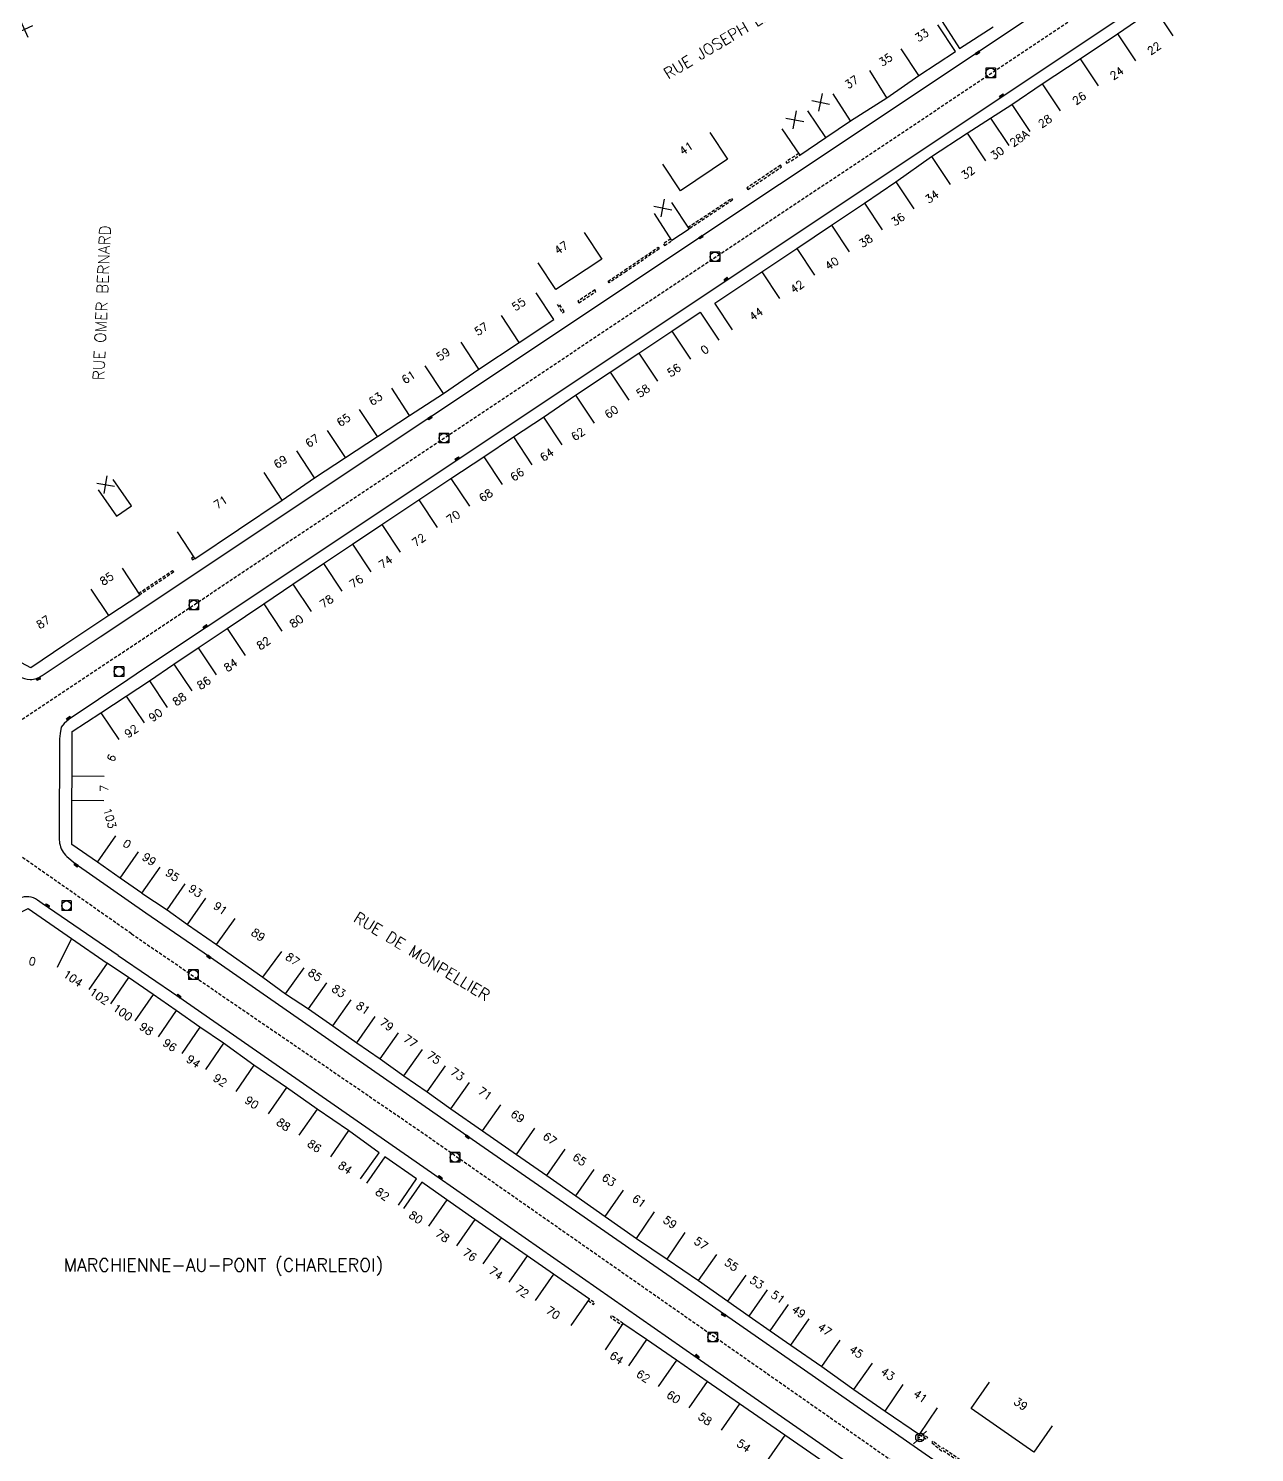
# Model space of a CAD drawing. Header units: millimetres. Extents: x 151000 to 152000, y 121000 to 122001.
# Drawn here: x 151622.2 to 151813.6, y 121208.6 to 121431 of the extents above; entities that cross this region are included whole.
import ezdxf
from ezdxf.enums import TextEntityAlignment as Align

# ---------------------------------------------------------------- set-up
doc = ezdxf.new("R2010")
doc.units = ezdxf.units.MM
doc.linetypes.add('DASHED', pattern=[0.75, 0.5, -0.25])
doc.layers.get('0').update_dxf_attribs({"linetype": 'CONTINUOUS'})
for name, color, linetype in [('W0001', 6, 'DASHED'), ('W0008', 7, 'CONTINUOUS'), ('W0100', 7, 'CONTINUOUS'), ('W0112', 1, 'DASHED'), ('W0400', 7, 'CONTINUOUS'), ('W0420', 7, 'CONTINUOUS'), ('W0471', 7, 'CONTINUOUS'), ('W0980', 7, 'CONTINUOUS'), ('W0984', 7, 'CONTINUOUS'), ('W0989', 7, 'CONTINUOUS'), ('W0991', 7, 'CONTINUOUS'), ('W1102', 7, 'CONTINUOUS')]:
    doc.layers.add(name, color=color, linetype=linetype)
doc.styles.get("Standard").update_dxf_attribs({"font": 'romans.shx', "width": 0.85})

# ---------------------------------------------------------------- blocks, each defined once
blk = doc.blocks.new('T471')
for p, q in [((-0.333334, 0.333334), (-0.333334, -0.333334)), ((-0.333334, 0.333334), (0.333334, 0.333334)), ((-0.333334, 0), (0, 0)), ((0.500001, 0.500001), (1.000002, 1.000002)), ((-0.500001, -0.500001), (-1.000002, -1.000002)), ((-0.333334, -0.333334), (0.333334, -0.333334))]:
    blk.add_line(p, q)
blk.add_ellipse((0, 0), major_axis=(0.471405, 0.471405), ratio=1, start_param=5.4977871438, end_param=11.780972451)
blk = doc.blocks.new('T420')
for p, q in [((0.75, 0.75), (-0.75, 0.75)), ((-0.75, 0.75), (-0.75, -0.75)), ((0.75, 0.75), (0.75, -0.75)), ((0.75, -0.75), (-0.75, -0.75))]:
    blk.add_line(p, q)
blk.add_ellipse((0, 0), major_axis=(-0.53, 0.53), ratio=1, start_param=3.926991, end_param=10.210176)
blk = doc.blocks.new('T400')
for p, q in [((-0.15, 0.3), (0.15, 0.3)), ((-0.15, -0.25), (-0.15, 0.3)), ((-0.15, 0.15), (0.15, 0.15)), ((-0.15, 0), (0.15, 0)), ((0.15, 0.3), (0.15, -0.25)), ((-0.15, -0.15), (0.15, -0.15)), ((-0.15, -0.25), (-0.15, -0.3)), ((-0.15, -0.3), (0.15, -0.3)), ((0.15, -0.3), (0.15, -0.25))]:
    blk.add_line(p, q)
blk = doc.blocks.new('t991o')
at = {"color": 0, "linetype": 'Continuous'}
for p, q in [((-1, 1), (1, -1)), ((-1, -1), (1, 1))]:
    blk.add_line(p, q, dxfattribs=at)

msp = doc.modelspace()

# ---------------------------------------------------------------- linework, layer by layer
at = {"layer": 'W0001'}
for p, q in [((151858.75, 121481.42), (151619.01, 121321.59)), ((151638.26, 121289.62), (151618.86, 121303.19))]:
    msp.add_line(p, q, dxfattribs=at)
at = {"layer": 'W0001', "flags": 128}
msp.add_lwpolyline([(151638.26, 121289.62), (151683.01, 121259.03), (151777.83, 121192.78), (151853.21, 121140.23), (151872.77, 121127.08)], dxfattribs=at)
at = {"layer": 'W0008'}
for points in [[(151614.39, 121432.61), (151614.12, 121430.35), (151613.98, 121428.02), (151613.59, 121419.24), (151612.13, 121381.08), (151610.44, 121337.45), (151610.44, 121336.34, 0.202145), (151611.13, 121335.16), (151611.95, 121334.69), (151620.71, 121329.86, 0.129269), (151622.45, 121329.29, 0.149398), (151624.31, 121329.96), (151633.4, 121335.97), (151685, 121370.4), (151848.51, 121479.37)], [(151863.46, 121458.11), (151857.99, 121471.84), (151857.33, 121473, 0.361348), (151854.27, 121473.57), (151853.34, 121473.07), (151649.95, 121337.46), (151640.32, 121331.04), (151637.71, 121329.27), (151628.53, 121323.11), (151627.77, 121322.45), (151627.31, 121321.86), (151627.12, 121320.89), (151627.02, 121320.04), (151626.97, 121304.48), (151627.05, 121303.74, 0.166217), (151628.18, 121301.68), (151629.47, 121300.57), (151640.52, 121292.9)], [(151636.18, 121286.21), (151624.34, 121294.36), (151623.61, 121294.85, 0.267006), (151620.82, 121295.15), (151610.53, 121290.1), (151609.79, 121289.68, 0.205994), (151608.66, 121288.15), (151608.63, 121287.12), (151608.09, 121268.11)]]:
    msp.add_lwpolyline(points, format="xyb", dxfattribs=at)
at = {"layer": 'W0008', "flags": 128}
msp.add_lwpolyline([(151640.52, 121292.9), (151650.44, 121286.07), (151690.81, 121257.98), (151730.87, 121230.19), (151773.49, 121200.56), (151816.31, 121170.71), (151857.17, 121142.36), (151857.68, 121142.01, 0.082841), (151858.53, 121141.63, 0.105671), (151859.26, 121141.6, 0.077339), (151860.36, 121141.95, 0.113988), (151860.96, 121142.46, 0.059879), (151861.48, 121143.36, 0.056984), (151861.79, 121144.4, 0.0255), (151861.84, 121144.76, 0.036468), (151861.84, 121145.01), (151860.1, 121170), (151860.08, 121170.21)], format="xyb", dxfattribs=at)
msp.add_lwpolyline([(151636.18, 121286.21), (151645.66, 121279.75), (151686.31, 121251.48), (151726.59, 121223.37), (151769, 121193.87)], dxfattribs=at)
at = {"layer": 'W0100'}
for p, q in [((151639.91, 121295.93), (151643.82, 121293.32)), ((151643.82, 121293.32), (151647.04, 121291.08)), ((151647.04, 121291.08), (151651.57, 121287.91)), ((151651.57, 121287.91), (151658.78, 121282.83)), ((151637.83, 121282.76), (151634.45, 121285.02)), ((151641.64, 121280.11), (151637.83, 121282.76)), ((151658.78, 121282.83), (151662.3, 121280.24)), ((151645.26, 121277.62), (151641.64, 121280.11)), ((151662.3, 121280.24), (151665.91, 121277.86)), ((151648.95, 121275.02), (151645.26, 121277.62)), ((151665.91, 121277.86), (151669.71, 121275.22)), ((151652.63, 121272.52), (151648.95, 121275.02)), ((151669.71, 121275.22), (151673.45, 121272.6)), ((151657.38, 121269.11), (151652.63, 121272.52)), ((151673.45, 121272.6), (151677.08, 121270.07)), ((151662.47, 121265.59), (151657.38, 121269.11)), ((151677.08, 121270.07), (151680.81, 121267.44)), ((151680.81, 121267.44), (151684.43, 121264.9)), ((151667.26, 121262.24), (151662.47, 121265.59)), ((151684.43, 121264.9), (151688.15, 121262.29)), ((151672.16, 121258.88), (151667.26, 121262.24)), ((151688.15, 121262.29), (151693.07, 121258.82)), ((151676.96, 121255.41), (151672.16, 121258.88)), ((151693.07, 121258.82), (151698.41, 121255.15)), ((151674.03, 121251.35), (151676.96, 121255.41)), ((151698.41, 121255.15), (151703.11, 121251.87)), ((151703.11, 121251.87), (151707.66, 121248.69)), ((151707.66, 121248.69), (151712.24, 121245.47)), ((151712.24, 121245.47), (151717.15, 121242.03)), ((151717.15, 121242.03), (151721.93, 121238.82)), ((151721.93, 121238.82), (151726.82, 121235.44)), ((151726.82, 121235.44), (151731.4, 121232.23)), ((151731.4, 121232.23), (151734.73, 121229.89)), ((151734.73, 121229.89), (151737.99, 121227.62)), ((151737.99, 121227.62), (151741.25, 121225.34)), ((151741.25, 121225.34), (151746.09, 121222.04)), ((151746.09, 121222.04), (151751.08, 121218.46)), ((151751.08, 121218.46), (151755.98, 121215.06)), ((151755.98, 121215.06), (151761.34, 121211.44)), ((151761.34, 121211.44), (151764.14, 121215.59))]:
    msp.add_line(p, q, dxfattribs=at)
msp.add_lwpolyline([(151636.81, 121346.68), (151639.57, 121342.5), (151634.73, 121339.31), (151627.87, 121334.71), (151622.56, 121331.15), (151612.32, 121336.58), (151612.43, 121341.01), (151612.64, 121346.27), (151612.87, 121351.75), (151613.39, 121363.43), (151613.62, 121368.66), (151613.82, 121374.35), (151614.07, 121379.81), (151614.29, 121385.26), (151614.43, 121391.73), (151614.67, 121398.13), (151614.92, 121404.07), (151615.27, 121412.09), (151615.49, 121417.11), (151615.68, 121422.17), (151615.83, 121427.71), (151616.37, 121430.86, -0.094056), (151619.1, 121436.62, -0.11889)], format="xyb", dxfattribs=at)
for points in [[(151732.13, 121383.92), (151729.36, 121388.08), (151736.69, 121392.98), (151742.16, 121396.63), (151747.58, 121400.24), (151752.71, 121403.72), (151757.6, 121407.02), (151763.21, 121410.96), (151768.76, 121414.64), (151772.43, 121416.96), (151775.72, 121419.13), (151780.49, 121422.32), (151786.39, 121426.26), (151792.26, 121430.14), (151798.01, 121434.08), (151800.86, 121429.82)], [(151739.81, 121415.31), (151742.63, 121411.19), (151746.7, 121413.97), (151750.53, 121416.57), (151756.24, 121420.17), (151761.23, 121423.62), (151766.95, 121427.4), (151764.19, 121431.57)], [(151764.87, 121432.07), (151767.57, 121427.86), (151772.8, 121431.21)], [(151728.56, 121414.71), (151731.35, 121410.56), (151724.01, 121405.63), (151721.23, 121409.78)], [(151722.57, 121403.82), (151725.33, 121399.65), (151722.67, 121397.89), (151719.92, 121402.06)], [(151708.95, 121399.12), (151711.72, 121394.95), (151704.55, 121390.2), (151701.79, 121394.36)], [(151645.41, 121352.36), (151648.15, 121348.18), (151661.82, 121357.32), (151666.87, 121360.78), (151671.7, 121363.96), (151676.68, 121367.25), (151681.7, 121370.56), (151686.97, 121374), (151692.51, 121377.77), (151698.8, 121381.96), (151704.2, 121385.53), (151701.44, 121389.7)], [(151639.91, 121295.93), (151636.48, 121298.31), (151632.95, 121300.79), (151628.98, 121303.53), (151629, 121321.21), (151633.5, 121324.09), (151637.46, 121326.72), (151641.06, 121329.13), (151644.9, 121331.69), (151648.69, 121334.24), (151653.23, 121337.28), (151658.93, 121341.11), (151663.48, 121344.19), (151668.25, 121347.41), (151672.77, 121350.45), (151677.35, 121353.53), (151683.13, 121357.37), (151688.14, 121360.69), (151693.29, 121364.11), (151697.92, 121367.19), (151702.59, 121370.29), (151707.6, 121373.69), (151713, 121377.29), (151717.48, 121380.27), (151722.65, 121383.72), (151727.07, 121386.67), (151729.99, 121382.28)], [(151633.06, 121358.92), (151635.92, 121354.82), (151638.25, 121356.44), (151635.39, 121360.54)], [(151610.16, 121267.69), (151610.22, 121273.08), (151610.35, 121278.23), (151610.6, 121287.72), (151616.67, 121290.77), (151622.12, 121293.56), (151628.91, 121288.88), (151634.45, 121285.02)]]:
    msp.add_lwpolyline(points, dxfattribs=at)
at = {"layer": 'W0100', "flags": 128}
for points in [[(151679.94, 121247.21), (151682.79, 121251.32), (151677.83, 121254.76), (151674.99, 121250.65)], [(151706.92, 121228.46), (151709.77, 121232.56), (151704.15, 121236.46), (151700.07, 121239.31), (151696.01, 121242.15), (151691.89, 121245.01), (151687.51, 121248.06), (151683.59, 121250.8), (151680.72, 121246.71)], [(151806.99, 121158.96), (151809.85, 121163.06), (151805.11, 121166.37), (151799.85, 121169.91), (151792.58, 121175.02), (151788.46, 121177.84), (151783.5, 121181.28), (151778.96, 121184.42), (151774.77, 121187.36), (151770.69, 121190.15), (151764.19, 121194.64), (151759.27, 121198.05), (151754.28, 121201.56), (151749.33, 121205), (151745.01, 121208.02), (151740.28, 121211.3), (151733.2, 121216.22), (151728.17, 121219.7), (151723.37, 121223.02), (151718.68, 121226.26), (151715.02, 121228.75), (151712.22, 121224.61)], [(151782.03, 121212.78), (151779.18, 121208.67), (151769.37, 121215.49), (151772.23, 121219.6)]]:
    msp.add_lwpolyline(points, dxfattribs=at)
at = {"layer": 'W0112'}
for points in [[(151742.46, 121411.44), (151740.47, 121410.17), (151740.63, 121409.92), (151742.63, 121411.19)], [(151725.16, 121399.91), (151731.96, 121404.43), (151732.13, 121404.18), (151725.33, 121399.66)], [(151722.51, 121398.14), (151721.32, 121397.34), (151721.48, 121397.09), (151722.67, 121397.89)], [(151704.76, 121387.86), (151705.57, 121386.59), (151705.83, 121386.76), (151705.01, 121388.02)], [(151647.95, 121348.48), (151647.62, 121348.28), (151647.78, 121348.02), (151648.12, 121348.23)], [(151639.39, 121342.76), (151644.7, 121346.35), (151644.86, 121346.11), (151639.56, 121342.51)]]:
    msp.add_lwpolyline(points, dxfattribs=at)
for points in [[(151739.62, 121409.61), (151734.36, 121406.08), (151734.53, 121405.83), (151739.78, 121409.36)], [(151712.69, 121391.52), (151715.32, 121393.28), (151720.51, 121396.81), (151720.68, 121396.56), (151715.49, 121393.03), (151712.85, 121391.27)], [(151710.61, 121390.14), (151707.97, 121388.39), (151708.14, 121388.14), (151710.77, 121389.89)]]:
    msp.add_lwpolyline(points, close=True, dxfattribs=at)
at = {"layer": 'W0112', "flags": 128}
for points in [[(151709.6, 121232.32), (151710.44, 121231.73), (151710.61, 121231.97), (151709.77, 121232.56)], [(151715.02, 121228.75), (151713.23, 121229.99), (151713.06, 121229.75), (151714.85, 121228.5)], [(151761.34, 121211.44), (151762.43, 121210.71), (151762.6, 121210.96), (151761.5, 121211.69)]]:
    msp.add_lwpolyline(points, dxfattribs=at)
msp.add_lwpolyline([(151763.26, 121210.14), (151764.76, 121208.87), (151764.98, 121208.95), (151768.6, 121206.44), (151768.77, 121206.68), (151765.03, 121209.28), (151764.82, 121209.21), (151763.45, 121210.37)], close=True, dxfattribs=at)
at = {"layer": 'W1102'}
for p, q in [((151792.26, 121430.14), (151795.06, 121425.94)), ((151761.23, 121423.62), (151758.47, 121427.8)), ((151786.39, 121426.26), (151789.21, 121422.04)), ((151756.24, 121420.17), (151753.57, 121424.4)), ((151780.49, 121422.32), (151783.3, 121418.1)), ((151750.53, 121416.57), (151747.86, 121420.79)), ((151775.72, 121419.13), (151778.53, 121414.91)), ((151746.7, 121413.97), (151743.9, 121418.11)), ((151772.43, 121416.96), (151775.26, 121412.72)), ((151768.76, 121414.64), (151771.65, 121410.31)), ((151763.21, 121410.96), (151766.11, 121406.62)), ((151757.6, 121407.02), (151760.41, 121402.81)), ((151752.71, 121403.72), (151755.51, 121399.53)), ((151747.58, 121400.24), (151750.35, 121396.09)), ((151742.16, 121396.63), (151744.93, 121392.47)), ((151736.69, 121392.98), (151739.46, 121388.82)), ((151698.8, 121381.96), (151696.04, 121386.13)), ((151722.65, 121383.72), (151725.57, 121379.34)), ((151692.51, 121377.77), (151689.74, 121381.97)), ((151717.48, 121380.27), (151720.39, 121375.89)), ((151686.97, 121374), (151684.15, 121378.27)), ((151713, 121377.29), (151715.91, 121372.91)), ((151681.7, 121370.56), (151678.9, 121374.8)), ((151707.6, 121373.69), (151710.51, 121369.32)), ((151676.68, 121367.25), (151673.88, 121371.48)), ((151702.59, 121370.29), (151705.47, 121365.96)), ((151671.7, 121363.96), (151668.9, 121368.19)), ((151697.92, 121367.19), (151700.8, 121362.86)), ((151666.87, 121360.78), (151664.08, 121365)), ((151693.29, 121364.11), (151696.17, 121359.78)), ((151661.82, 121357.32), (151658.97, 121361.62)), ((151688.14, 121360.69), (151691.03, 121356.36)), ((151683.13, 121357.37), (151686.02, 121353.03)), ((151677.35, 121353.53), (151680.24, 121349.18)), ((151672.77, 121350.45), (151675.64, 121346.12)), ((151668.25, 121347.41), (151671.11, 121343.11)), ((151663.48, 121344.19), (151666.32, 121339.92)), ((151634.73, 121339.31), (151632, 121343.43)), ((151658.93, 121341.11), (151661.75, 121336.88)), ((151653.23, 121337.28), (151656.03, 121333.08)), ((151648.69, 121334.24), (151651.48, 121330.05)), ((151644.9, 121331.69), (151647.68, 121327.52)), ((151641.06, 121329.13), (151643.84, 121324.96)), ((151637.46, 121326.72), (151640.23, 121322.56)), ((151633.5, 121324.09), (151636.27, 121319.93)), ((151629, 121314.27), (151634.02, 121314.21)), ((151628.99, 121310.47), (151633.97, 121310.41)), ((151632.95, 121300.79), (151635.81, 121304.89)), ((151636.48, 121298.31), (151639.34, 121302.42)), ((151639.91, 121295.93), (151642.76, 121300.03)), ((151643.82, 121293.32), (151646.67, 121297.42)), ((151647.04, 121291.08), (151649.9, 121295.18)), ((151651.57, 121287.91), (151654.45, 121291.99)), ((151628.91, 121288.88), (151626.68, 121284.34)), ((151658.78, 121282.83), (151661.74, 121286.85)), ((151634.45, 121285.02), (151631.59, 121280.91)), ((151662.3, 121280.24), (151665.26, 121284.27)), ((151637.83, 121282.76), (151634.98, 121278.66)), ((151665.91, 121277.86), (151668.77, 121281.96)), ((151641.64, 121280.11), (151638.81, 121275.99)), ((151669.71, 121275.22), (151672.57, 121279.31)), ((151645.26, 121277.62), (151642.42, 121273.5)), ((151648.95, 121275.02), (151646.14, 121270.89)), ((151673.45, 121272.6), (151676.32, 121276.7)), ((151652.63, 121272.52), (151649.82, 121268.39)), ((151677.08, 121270.07), (151679.96, 121274.16)), ((151680.81, 121267.44), (151683.69, 121271.53)), ((151657.38, 121269.11), (151654.54, 121265)), ((151684.43, 121264.9), (151687.31, 121268.99)), ((151688.15, 121262.29), (151691.03, 121266.37)), ((151662.47, 121265.59), (151659.63, 121261.48)), ((151667.26, 121262.24), (151664.39, 121258.14)), ((151693.07, 121258.82), (151695.95, 121262.9)), ((151698.41, 121255.15), (151701.27, 121259.25)), ((151672.16, 121258.88), (151669.33, 121254.76)), ((151703.11, 121251.87), (151705.97, 121255.97)), ((151707.66, 121248.69), (151710.52, 121252.8)), ((151687.51, 121248.06), (151684.66, 121243.95)), ((151712.24, 121245.47), (151715.12, 121249.56)), ((151717.15, 121242.03), (151719.94, 121246.18)), ((151691.89, 121245.01), (151689.03, 121240.9)), ((151696.01, 121242.15), (151693.14, 121238.05)), ((151721.93, 121238.82), (151724.72, 121242.96)), ((151700.07, 121239.31), (151697.21, 121235.2)), ((151726.82, 121235.44), (151729.68, 121239.53)), ((151704.15, 121236.46), (151701.3, 121232.36)), ((151731.4, 121232.23), (151734.28, 121236.32)), ((151734.73, 121229.89), (151737.61, 121233.98)), ((151737.99, 121227.62), (151740.86, 121231.72)), ((151741.25, 121225.34), (151744.07, 121229.47)), ((151718.68, 121226.26), (151715.88, 121222.13)), ((151746.09, 121222.04), (151748.91, 121226.17)), ((151723.37, 121223.02), (151720.52, 121218.91)), ((151751.08, 121218.46), (151753.99, 121222.53)), ((151728.17, 121219.7), (151725.32, 121215.6)), ((151755.98, 121215.06), (151758.78, 121219.21)), ((151733.2, 121216.22), (151730.35, 121212.11)), ((151740.28, 121211.3), (151737.42, 121207.19))]:
    msp.add_line(p, q, dxfattribs=at)

# ---------------------------------------------------------------- block references
at = {"layer": 'W0400'}
for p, rotation in [((151770.41, 121427.17), 123.822505113868), ((151774.16, 121420.46), 123.822505113868), ((151727.2, 121398.4), 124.2283753225846), ((151731.13, 121391.82), 124.2283753225846), ((151684.87, 121370.17), 123.9089169466161), ((151689.16, 121363.79), 123.9089169466161), ((151649.81, 121337.57), 124.0565388946212), ((151623.71, 121329.41), 111.7980785645499), ((151628.46, 121323.29), 127.5722956635331), ((151629.63, 121300.32), 55.80968840061538), ((151625.16, 121293.97), 55.60536901191504), ((151650.35, 121286), 52.93985210918048), ((151645.67, 121279.87), 232.854819155507), ((151690.74, 121257.9), 52.00886696092123), ((151686.46, 121251.55), 232.3728453675916), ((151730.76, 121230.11), 62.53259287837046), ((151726.59, 121223.63), 232.0307330184698)]:
    msp.add_blockref('T400', p, dxfattribs=dict(at, rotation=rotation))
at = {"layer": 'W0420'}
for p in [(151772.43, 121424.02), (151729.39, 121395.32), (151687.07, 121367), (151648.01, 121340.93), (151636.32, 121330.55), (151628.12, 121293.98), (151647.94, 121283.23), (151688.77, 121254.69), (151729.02, 121226.61)]:
    msp.add_blockref('T420', p, dxfattribs=at)
at = {"layer": 'W0471'}
msp.add_blockref('T471', (151761.39, 121210.95), dxfattribs=at)
at = {"layer": 'W0991'}
for p, rotation in [((151621.56, 121430.84), 69.26901779104719), ((151745.88, 121419.45), 33.48276616673496), ((151741.85, 121416.71), 33.48276616673496), ((151721.24, 121402.94), 33.48276616673496), ((151634.23, 121359.73), 34.8367113498167)]:
    msp.add_blockref('t991o', p, dxfattribs=dict(at, rotation=rotation))

# ---------------------------------------------------------------- texts
at = {"layer": 'W0980'}
msp.add_text('MARCHIENNE-AU-PONT (CHARLEROI)', height=2, dxfattribs=at).set_placement((151652.63, 121237.75), align=Align.MIDDLE)
at = {"layer": 'W0984'}
for s, rotation, p in [('33', 33.6954, (151761.67, 121429.93)), ('22', 34.9736, (151797.96, 121427.88)), ('35', 33.6954, (151756.02, 121426.1)), ('37', 33.6954, (151750.71, 121422.6)), ('24', 34.9736, (151792.13, 121423.99)), ('26', 34.9736, (151786.26, 121420.07)), ('28', 34.9736, (151780.92, 121416.5)), ('28A', 34.9736, (151776.89, 121413.82)), ('41', 33.6954, (151724.89, 121412.25)), ('30', 34.9736, (151773.45, 121411.52)), ('32', 34.9736, (151768.88, 121408.46)), ('34', 34.9736, (151763.26, 121404.71)), ('36', 34.9736, (151757.96, 121401.17)), ('47', 33.6954, (151705.37, 121396.74)), ('38', 34.9736, (151752.93, 121397.81)), ('40', 34.9736, (151747.64, 121394.28)), ('42', 34.9736, (151742.2, 121390.65)), ('55', 33.6954, (151698.74, 121387.92)), ('44', 34.9736, (151735.8, 121386.37)), ('57', 33.6954, (151692.89, 121384.05)), ('0', 34.9736, (151727.78, 121380.81)), ('59', 33.6954, (151686.94, 121380.12)), ('61', 33.6954, (151681.52, 121376.53)), ('56', 34.9736, (151722.98, 121377.61)), ('58', 34.9736, (151718.15, 121374.4)), ('63', 33.6954, (151676.39, 121373.14)), ('65', 33.6954, (151671.39, 121369.83)), ('60', 34.9736, (151713.21, 121371.11)), ('62', 34.9736, (151707.99, 121367.64)), ('67', 33.6954, (151666.49, 121366.59)), ('69', 33.6954, (151661.53, 121363.31)), ('64', 34.9736, (151703.13, 121364.41)), ('66', 34.9736, (151698.49, 121361.32)), ('71', 33.6954, (151652.19, 121356.99)), ('68', 34.9736, (151693.6, 121358.07)), ('70', 34.9736, (151688.52, 121354.69)), ('72', 34.9736, (151683.13, 121351.1)), ('74', 34.9736, (151677.94, 121347.65)), ('85', 33.6954, (151634.4, 121345.05)), ('76', 34.9736, (151673.38, 121344.62)), ('78', 34.9736, (151668.72, 121341.51)), ('87', 33.6954, (151624.48, 121338.27)), ('80', 34.9736, (151664.03, 121338.4)), ('82', 34.9736, (151658.89, 121334.98)), ('84', 34.9736, (151653.76, 121331.56)), ('86', 34.9736, (151649.58, 121328.78)), ('88', 34.9736, (151645.76, 121326.24)), ('90', 34.9736, (151642.03, 121323.76)), ('92', 34.9736, (151638.25, 121321.25)), ('6', 67.3127, (151635.14, 121317.07)), ('7', 88.5599, (151633.99, 121312.31)), ('103', 285.8612, (151634.89, 121307.65)), ('0', 325.3215, (151637.58, 121303.65)), ('99', 325.3215, (151641.05, 121301.23)), ('95', 324.8579, (151644.69, 121298.78)), ('93', 324.8579, (151648.27, 121296.31)), ('91', 324.8579, (151652.17, 121293.59)), ('89', 324.8579, (151658.07, 121289.44)), ('0', 346.9752, (151622.8, 121285.32)), ('87', 324.8579, (151663.43, 121285.62)), ('104', 325.3215, (151629.14, 121282.63)), ('85', 324.8579, (151666.94, 121283.17)), ('83', 324.8579, (151670.64, 121280.66)), ('102', 325.4174, (151633.25, 121279.85)), ('100', 325.4174, (151636.89, 121277.33)), ('81', 324.8579, (151674.44, 121278.01)), ('98', 325.4174, (151640.6, 121274.76)), ('79', 324.8579, (151678.13, 121275.43)), ('96', 325.4174, (151644.26, 121272.21)), ('77', 324.8579, (151681.82, 121272.85)), ('94', 325.4174, (151647.94, 121269.67)), ('75', 324.8579, (151685.5, 121270.26)), ('73', 324.8579, (151689.17, 121267.68)), ('92', 325.4174, (151652.13, 121266.72)), ('71', 324.8579, (151693.48, 121264.65)), ('90', 325.4174, (151657.06, 121263.25)), ('69', 324.8579, (151698.59, 121261.09)), ('88', 325.4174, (151662.01, 121259.81)), ('86', 325.4174, (151666.84, 121256.46)), ('67', 324.8579, (151703.61, 121257.61)), ('65', 324.8579, (151708.25, 121254.38)), ('84', 325.4174, (151671.65, 121253.07)), ('63', 324.8579, (151712.82, 121251.18)), ('82', 325.4174, (151677.46, 121248.93)), ('61', 324.8579, (151717.55, 121247.86)), ('80', 325.4174, (151682.69, 121245.33)), ('78', 325.4174, (151686.84, 121242.43)), ('59', 324.8579, (151722.37, 121244.55)), ('57', 324.8579, (151727.21, 121241.24)), ('76', 325.4174, (151691.09, 121239.47)), ('74', 325.4174, (151695.18, 121236.62)), ('55', 324.8579, (151731.97, 121237.93)), ('72', 325.4174, (151699.25, 121233.78)), ('53', 324.8579, (151735.93, 121235.16)), ('51', 324.8579, (151739.22, 121232.86)), ('70', 325.4174, (151704.11, 121230.41)), ('49', 324.8579, (151742.47, 121230.59)), ('47', 324.8579, (151746.52, 121227.8)), ('64', 325.4174, (151714.04, 121223.38)), ('45', 324.8579, (151751.46, 121224.34)), ('62', 325.4174, (151718.19, 121220.52)), ('43', 324.8579, (151756.38, 121220.87)), ('60', 325.4174, (151722.92, 121217.25)), ('41', 324.8579, (151761.47, 121217.39)), ('39', 325.1849, (151777.13, 121216.19)), ('58', 325.4174, (151727.83, 121213.85)), ('54', 325.4174, (151733.89, 121209.65))]:
    msp.add_text(s, height=1.25, rotation=rotation, dxfattribs=at).set_placement(p, align=Align.MIDDLE)
at = {"layer": 'W0989'}
for s, rotation, p in [('RUE JOSEPH LEFREVRE', 30.8155, (151733.4, 121430.77)), ('RUE OMER BERNARD', 87.453, (151633.64, 121388.14)), ('RUE DE MONPELLIER', 328.7498, (151683.63, 121286.09))]:
    msp.add_text(s, height=1.75, rotation=rotation, dxfattribs=at).set_placement(p, align=Align.MIDDLE)

doc.saveas('drawing.dxf')
